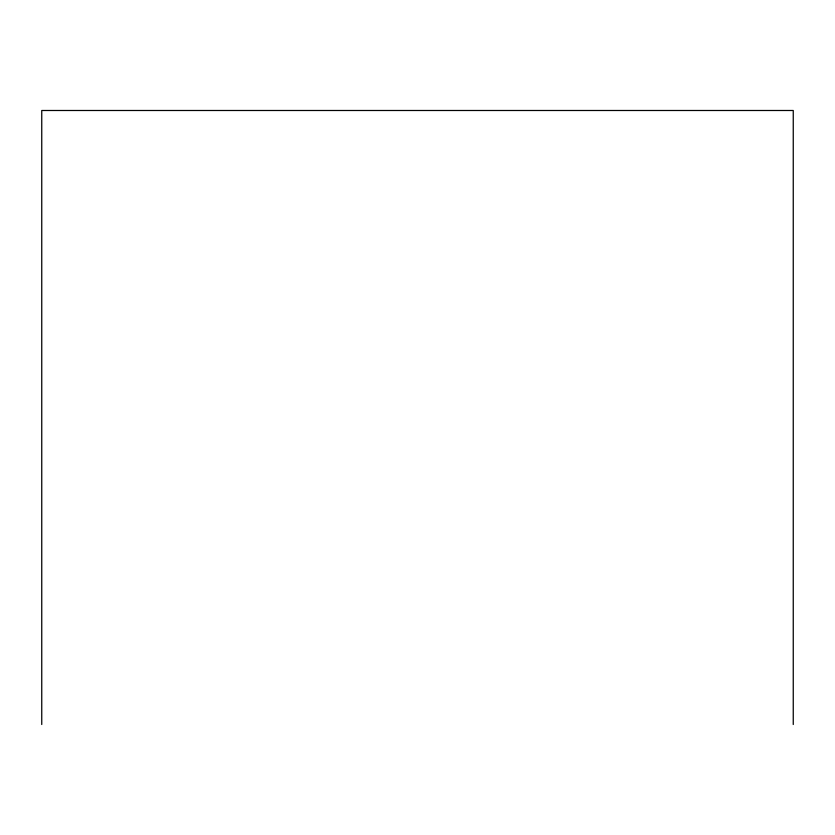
<?xml version="1.0" encoding="UTF-8"?>
<svg xmlns="http://www.w3.org/2000/svg" width="835" height="835" viewBox="0 0 835 835"><rect width="100%" height="100%" fill="white"/><g stroke="black" fill="none" stroke-linecap="round" stroke-linejoin="round"><path stroke-width="1.25" d="M793.25 724.509L793.25 110.491L41.75 110.491L41.75 724.509"/></g></svg>
